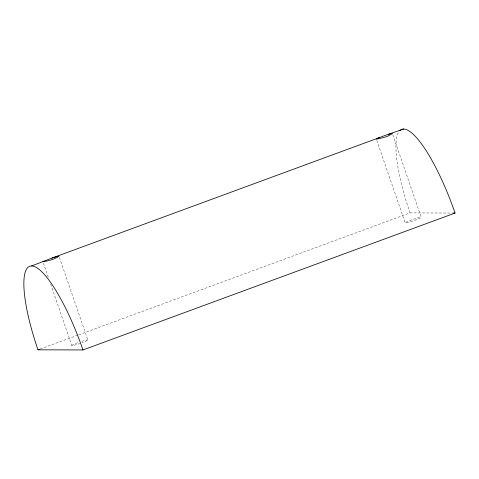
<?xml version="1.0" encoding="UTF-8"?>
<svg xmlns="http://www.w3.org/2000/svg" width="479" height="479" viewBox="0 0 479 479"><rect width="100%" height="100%" fill="white"/><g stroke="black" fill="none" stroke-linecap="round" stroke-linejoin="round"><path stroke-width="0.36" stroke-dasharray="2.4 1.8" d="M40.086 349.041L77.993 335.096M78.7 334.839L410.048 212.91L453.577 213.041M392.804 134.797L421.239 217.346A8.484 0.724 -19 0 1 409.258 222.112A8.484 0.724 -19 0 1 409.138 220.825A8.484 0.724 -19 0 1 421.239 217.346M376.799 140.377L405.186 222.843M59.408 257.468L87.849 340.024A8.484 0.724 -19 0 1 81.963 342.778M43.409 263.049L48.744 278.556M50.684 284.197L71.796 345.521A8.484 0.724 -19 0 0 79.885 343.515M81.831 341.341A8.484 0.724 -19 0 1 87.849 340.024M71.802 345.551A8.484 0.724 -19 0 1 79.053 342.269M410.048 212.91A89.1 21.178 69.8 0 1 399.049 131.539"/><path stroke-width="0.72" d="M43.996 261.037L42.924 261.642L47.032 261.043L53.193 259.223L57.103 257.516L58.923 256.061L53.546 257.504L31.578 265.953A89.1 21.178 69.8 0 0 37.979 349.82L82.981 349.957L455.05 213.047A89.1 21.178 69.8 0 0 399.815 130.641M379.482 137.569C369.273 141.323 387.391 136.826 388.026 135.988C400.893 129.414 380.661 137.042 379.482 137.569L52.013 258.067M37.979 349.82L39.386 349.305M388.331 134.336L403.647 129.043M453.577 213.041L455.05 213.047M31.578 265.953A89.1 21.178 69.8 0 1 82.981 349.957"/></g></svg>
